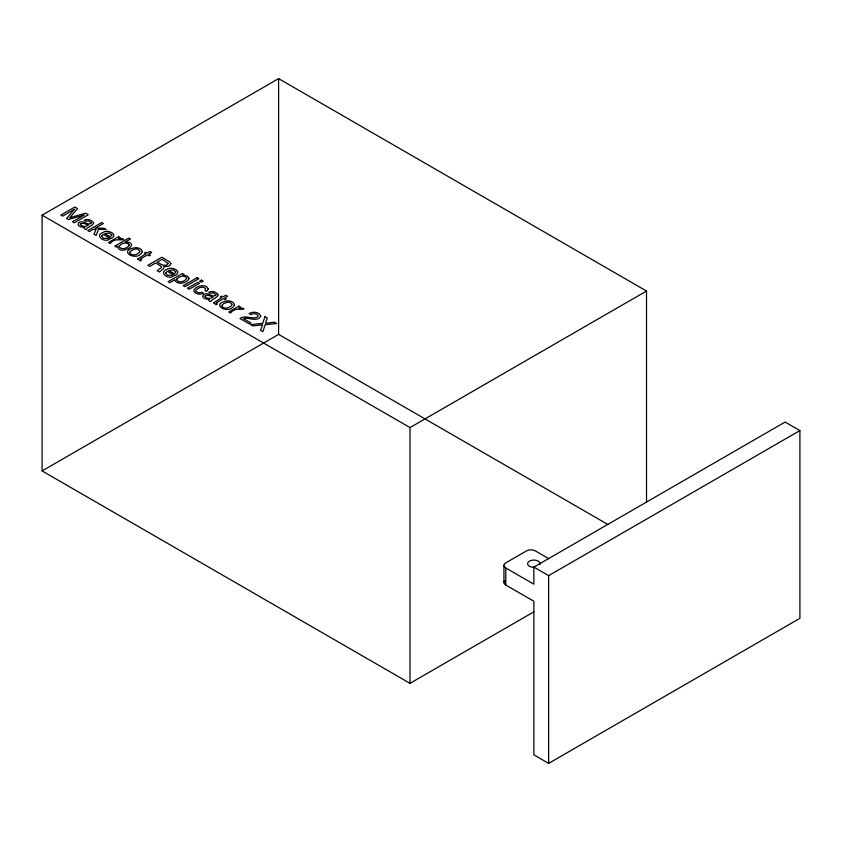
<?xml version="1.0" encoding="UTF-8"?>
<svg xmlns="http://www.w3.org/2000/svg" width="842" height="842" viewBox="0 0 842 842"><rect width="100%" height="100%" fill="white"/><g stroke="black" fill="none" stroke-linecap="round" stroke-linejoin="round"><path stroke-width="1.26" d="M533.944 611.776L410.001 683.336L42.1 470.931L42.1 215.173L278.607 78.622L646.519 291.027L646.519 502.2M42.1 470.931L278.607 334.379L607.787 524.429M42.1 215.173L410.001 427.578L646.519 291.027M548.816 558.678L535.333 550.9A6.273 3.621 0 0 0 526.471 550.9L505.779 562.845A6.273 3.621 0 0 0 505.779 567.961L533.86 584.18L533.86 567.108L785.123 422.053L799.9 430.578L799.9 618.312L548.637 763.378L533.86 754.842L533.86 601.241L505.779 585.032A6.273 3.621 0 0 1 504.779 580.664M533.86 567.108L548.637 575.644L799.9 430.578M548.637 575.644L548.637 763.378M505.779 567.961L505.779 585.032M503.937 565.403L503.937 582.475M410.001 427.578L410.001 683.336M278.607 78.622L278.607 334.379M533.86 567.319A6.273 3.621 0 0 1 527.608 563.382A6.273 3.621 0 0 1 534.944 560.13A6.273 3.621 0 0 1 539.911 564.635M208.227 289.017L206.648 291.427L204.985 290.469L205.616 288.48C202.743 285.87 197.859 287.617 195.839 290.448A2.979 1.716 0 0 0 196.249 291.816L199.175 292.827L201.817 292.29L203.48 293.258L201.227 293.974A4.947 2.852 0 0 1 198.07 294.026C185.577 290.606 204.911 280.512 208.227 289.017M137.783 258.968L140.267 260.925L141.614 260.146L140.425 259.368L140.782 258.747L147.434 254.905L149.066 255.842L150.465 255.031L148.834 254.095L151.686 252.453L149.95 251.453L147.108 253.095L145.719 252.295L144.319 253.105L145.708 253.905L137.783 258.968M213.657 302.773L216.141 304.73L217.489 303.951L216.299 303.173L216.657 302.552L223.309 298.71L224.94 299.647L226.34 298.836L224.709 297.9L227.561 296.258L225.824 295.258L222.972 296.9L221.593 296.1L220.194 296.91L221.572 297.71L213.657 302.773M101.587 236.213L103.471 238.318L107.639 238.391L109.334 239.37C104.124 242.875 94.304 235.434 103.113 232.455C107.555 228.814 119.385 234.729 110.828 238.665L103.345 234.35L101.587 236.213M165.548 273.134L167.421 275.239L171.6 275.313L173.284 276.292C168.074 279.797 158.254 272.355 167.074 269.377C171.505 265.735 183.335 271.65 174.778 275.587L167.305 271.271L165.548 273.134M91.283 222.709L91.241 223.277C87.473 226.014 82.579 219.046 78.569 222.93C76.138 226.14 82.4 227.635 84.695 227.277L84.095 228.561L86.052 229.677C86.389 227.519 91.704 226.435 93.715 223.225L93.62 222.72C91.61 219.846 87.221 218.478 84.063 220.299L85.663 221.214L88.568 220.888L91.283 222.709M215.941 294.679L215.889 295.247C212.131 297.973 207.237 291.016 203.227 294.9C200.796 298.11 207.058 299.605 209.353 299.247L208.753 300.531L210.71 301.647C211.037 299.489 216.352 298.405 218.373 295.195L218.267 294.689C216.268 291.806 211.879 290.437 208.721 292.269L210.321 293.184L213.226 292.858L215.941 294.679M129.689 252.284L129.626 252.8C131.784 256.652 138.425 254.716 140.056 251.326L137.972 249.295A3.294 1.905 0 0 0 135.299 249.053L131.689 250.306L129.689 252.284M221.825 305.478L221.762 305.993C223.919 309.845 230.561 307.909 232.192 304.52L230.108 302.488A3.294 1.905 0 0 0 227.435 302.246L223.825 303.499L221.825 305.478M170.81 263.567L170.147 265.093L167.884 266.388L163.843 266.598L163.811 268.409L159.475 272.008L157.149 270.671L161.232 267.788L161.506 266.556L155.749 262.936L149.75 266.398L147.855 265.304L161.843 257.231L169.663 261.873L170.81 263.567M129.226 244.917C127.91 248.327 121.69 250.316 119.248 246.927L119.217 246.306C120.922 243.127 127.174 241.296 129.226 244.917M117.627 246.338C119.49 256.694 142.203 243.022 125.363 241.97L130.436 239.044L128.773 238.075L114.733 246.18L116.322 247.095L117.627 246.338M142.34 251.526C137.635 262.957 116.364 250.6 135.299 247.695A5.947 3.431 0 0 1 139.183 248.295L141.193 249.432L142.34 251.526M234.476 304.72C229.771 316.15 208.5 303.794 227.435 300.889A5.947 3.431 0 0 1 231.318 301.489L233.329 302.625L234.476 304.72M80.432 224.014L80.337 224.54C82.084 227.056 86.21 226.866 88.452 225.014L83.179 223.183L80.432 224.014M205.09 295.984L204.985 296.51C206.732 299.026 210.858 298.836 213.1 296.984L207.837 295.153L205.09 295.984M111.849 235.002L110.428 236.865L104.755 233.592L109.302 232.981L111.849 235.002M175.799 271.924L174.378 273.787L168.705 270.514L173.263 269.903L175.799 271.924M168.147 263.462C165.842 267.788 159.948 263.862 157.328 262.02L162.106 259.262L168.147 263.462M260.725 316.129C257.484 322.644 248.832 316.887 243.496 318.655L250.948 322.949L249.327 323.886L239.959 318.487C245.506 314.413 252.579 320.234 257.905 316.613L257.884 315.045L256.094 313.908L253.221 313.687L250.842 314.603L249.095 313.592C252.579 311.319 259.347 311.677 260.725 316.129M189.082 278.576C186.892 283.259 178.557 285.154 175.094 280.839L175.052 279.681L169.842 282.691L168.126 281.702L182.346 273.492L184.009 274.46L182.661 275.239L187.471 276.113L189.082 278.576M264.904 316.729L262.778 323.37L250.6 324.623L252.884 325.938L262.515 324.854L260.536 330.359L262.883 331.716L265.135 324.728L276.639 323.507L274.387 322.202L265.493 323.244L267.272 318.097L264.904 316.729M98.451 229.413L96.199 235.476L94.009 234.213L95.967 229.413L93.22 229.34L89.389 231.55L87.747 230.603L101.735 222.52L103.377 223.477L95.251 228.161L103.987 228.203L106.176 229.466L98.451 229.413M176.925 278.934L176.683 280.165C179.188 283.386 184.83 281.544 186.661 278.481L186.65 277.86C184.282 274.629 179.22 276.502 176.925 278.934M74.433 209.29L66.655 218.425L68.528 219.499L84.316 214.994L72.475 221.783L74.275 222.825L88.263 214.752L85.579 213.194L69.76 217.72L77.569 208.574L74.854 207.006L60.866 215.078L62.676 216.131L74.433 209.29M118.627 236.655L108.429 242.538L110.134 243.527C114.944 237.655 119.238 240.875 123.763 239.412L122.111 238.612L118.49 238.612L120.248 237.591L118.627 236.655M197.207 277.649L183.219 285.722L184.935 286.712L198.922 278.639L197.207 277.649M197.66 282.333L187.503 288.196L189.25 289.206L199.396 283.344L197.66 282.333M201.491 280.123L199.554 281.239L201.291 282.249L203.238 281.123L201.491 280.123M238.949 306.12L228.75 312.003L230.466 312.992C235.265 307.12 239.56 310.34 244.085 308.877L242.443 308.088L238.812 308.077L240.57 307.056L238.949 306.12"/></g></svg>
